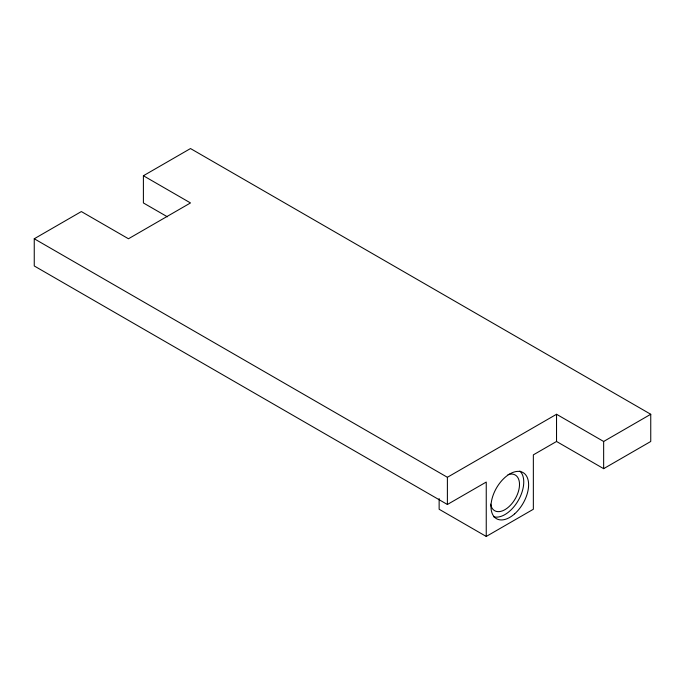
<?xml version="1.0" encoding="UTF-8"?>
<svg xmlns="http://www.w3.org/2000/svg" width="685" height="685" viewBox="0 0 685 685"><rect width="100%" height="100%" fill="white"/><g stroke="black" fill="none" stroke-linecap="round" stroke-linejoin="round"><path stroke-width="1.03" d="M143.396 175.745L190.498 148.551L650.75 414.271L650.75 441.474L603.648 468.668L556.537 441.474L533.35 454.857L533.35 509.255L486.247 536.449L486.247 482.052L447.391 504.485L34.25 265.96L34.25 238.765L81.352 211.562L128.463 238.765L190.498 202.94L143.396 175.745L143.396 202.948L167.405 216.811M34.25 238.765L447.391 477.291L556.537 414.271L603.648 441.474L650.75 414.271M486.247 536.449L439.136 509.255L439.136 498.586M603.648 441.474L603.648 468.668M556.537 414.271L556.537 441.474M447.391 477.291L447.391 504.485M508.03 474.628A20.601 11.893 -60 0 1 519.461 485.853A20.601 11.893 -60 0 1 505.641 509.246A20.601 11.893 -60 0 1 490.606 504.126M519.872 471.006A26.612 15.361 -60 0 1 518.245 500.529A26.612 15.361 -60 0 1 493.483 516.704M514.666 513.827A26.612 15.361 -60 0 0 523.1 472.607A26.612 15.361 -60 0 0 491.624 500.521A26.612 15.361 -60 0 0 514.666 513.827"/></g></svg>
